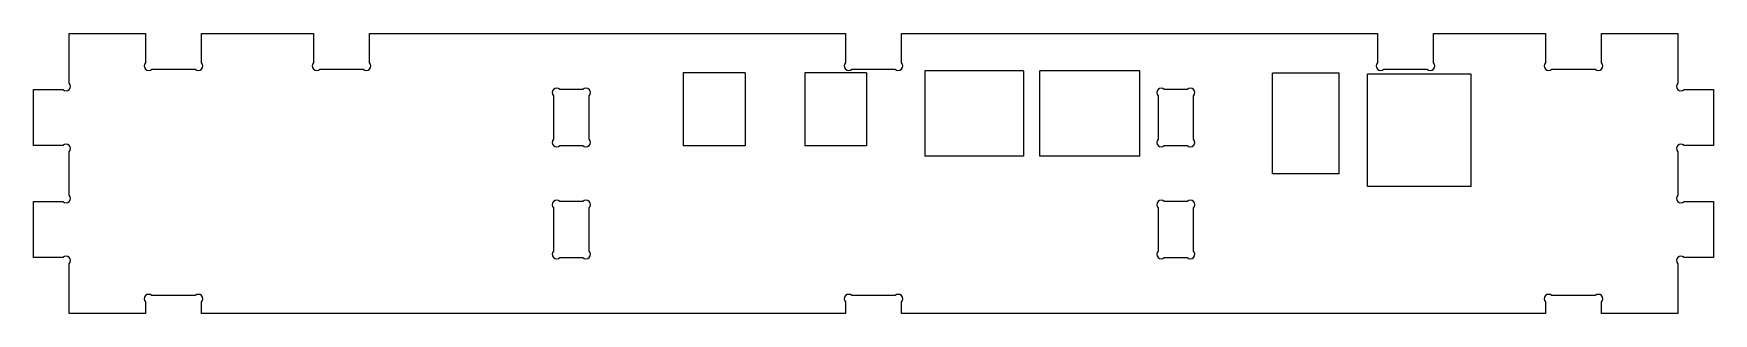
# Model space of a CAD drawing. Header units: inches. Extents: x 12.7 to 24.5, y 0.4 to 2.3.
import ezdxf

# ---------------------------------------------------------------- set-up
doc = ezdxf.new("R2010")
doc.units = ezdxf.units.IN
doc.header["$MEASUREMENT"] = 0

msp = doc.modelspace()

# ---------------------------------------------------------------- linework, layer by layer
at = {"color": 7, "linetype": 'Continuous', "lineweight": 25}
for p, q in [((12.939, 2.344), (13.476, 2.344)), ((12.939, 1.994), (12.939, 2.344)), ((13.476, 2.344), (13.476, 2.138)), ((13.87, 2.344), (14.657, 2.344)), ((13.87, 2.138), (13.87, 2.344)), ((14.657, 2.344), (14.657, 2.138)), ((15.051, 2.344), (18.398, 2.344)), ((15.051, 2.138), (15.051, 2.344)), ((18.398, 2.344), (18.398, 2.138)), ((18.791, 2.344), (22.138, 2.344)), ((18.791, 2.138), (18.791, 2.344)), ((22.138, 2.344), (22.138, 2.138)), ((22.531, 2.344), (23.319, 2.344)), ((22.531, 2.138), (22.531, 2.344)), ((23.319, 2.344), (23.319, 2.138)), ((23.713, 2.344), (24.25, 2.344)), ((23.713, 2.138), (23.713, 2.344)), ((24.25, 2.344), (24.25, 1.994)), ((13.521, 2.094), (13.826, 2.094)), ((14.702, 2.094), (15.007, 2.094)), ((17.257, 2.068), (17.257, 1.554)), ((17.691, 2.068), (17.257, 2.068)), ((17.691, 2.068), (17.691, 1.554)), ((18.111, 2.068), (18.111, 1.554)), ((18.546, 2.068), (18.111, 2.068)), ((18.442, 2.094), (18.747, 2.094)), ((18.546, 2.068), (18.546, 1.554)), ((18.956, 2.082), (18.956, 1.482)), ((19.648, 2.082), (18.956, 2.082)), ((19.648, 2.082), (19.648, 1.482)), ((19.764, 1.482), (19.764, 2.082)), ((20.466, 2.082), (19.764, 2.082)), ((20.466, 1.482), (20.466, 2.082)), ((21.399, 1.358), (21.399, 2.065)), ((21.869, 2.065), (21.399, 2.065)), ((21.869, 1.358), (21.869, 2.065)), ((22.069, 1.268), (22.069, 2.058)), ((22.797, 2.058), (22.069, 2.058)), ((22.182, 2.094), (22.487, 2.094)), ((22.797, 1.268), (22.797, 2.058)), ((23.363, 2.094), (23.668, 2.094)), ((12.689, 1.95), (12.895, 1.95)), ((12.689, 1.556), (12.689, 1.95)), ((16.345, 1.906), (16.345, 1.6)), ((16.551, 1.95), (16.389, 1.95)), ((16.595, 1.6), (16.595, 1.906)), ((20.595, 1.906), (20.595, 1.6)), ((20.801, 1.95), (20.639, 1.95)), ((20.845, 1.6), (20.845, 1.906)), ((24.294, 1.95), (24.5, 1.95)), ((24.5, 1.95), (24.5, 1.556)), ((12.895, 1.556), (12.689, 1.556)), ((16.389, 1.556), (16.551, 1.556)), ((17.691, 1.554), (17.257, 1.554)), ((18.546, 1.554), (18.111, 1.554)), ((20.639, 1.556), (20.801, 1.556)), ((24.5, 1.556), (24.294, 1.556)), ((12.939, 1.207), (12.939, 1.512)), ((19.648, 1.482), (18.956, 1.482)), ((20.466, 1.482), (19.764, 1.482)), ((24.25, 1.512), (24.25, 1.207)), ((21.869, 1.358), (21.399, 1.358)), ((22.797, 1.268), (22.069, 1.268)), ((12.689, 1.162), (12.895, 1.162)), ((12.689, 0.769), (12.689, 1.162)), ((16.345, 1.118), (16.345, 0.813)), ((16.551, 1.162), (16.389, 1.162)), ((16.595, 0.813), (16.595, 1.118)), ((20.595, 1.118), (20.595, 0.813)), ((20.801, 1.162), (20.639, 1.162)), ((20.845, 0.813), (20.845, 1.118)), ((24.294, 1.162), (24.5, 1.162)), ((24.5, 1.162), (24.5, 0.769)), ((12.895, 0.769), (12.689, 0.769)), ((12.939, 0.375), (12.939, 0.725)), ((16.389, 0.769), (16.551, 0.769)), ((20.639, 0.769), (20.801, 0.769)), ((24.25, 0.725), (24.25, 0.375)), ((24.5, 0.769), (24.294, 0.769)), ((13.826, 0.5), (13.521, 0.5)), ((18.747, 0.5), (18.442, 0.5)), ((23.668, 0.5), (23.363, 0.5)), ((13.476, 0.375), (12.939, 0.375)), ((13.476, 0.456), (13.476, 0.375)), ((13.87, 0.375), (13.87, 0.456)), ((18.398, 0.375), (13.87, 0.375)), ((18.398, 0.456), (18.398, 0.375)), ((18.791, 0.375), (18.791, 0.456)), ((23.319, 0.375), (18.791, 0.375)), ((23.319, 0.456), (23.319, 0.375)), ((23.713, 0.375), (23.713, 0.456)), ((24.25, 0.375), (23.713, 0.375))]:
    msp.add_line(p, q, dxfattribs=at)
for centre, radius, start, end in [((13.498, 2.116), 0.0313, 135, 315), ((13.848, 2.116), 0.0313, 225, 45), ((14.68, 2.116), 0.0313, 135, 315), ((15.029, 2.116), 0.0313, 225, 45), ((18.42, 2.116), 0.0312, 135, 315), ((18.769, 2.116), 0.0313, 225, 45), ((22.16, 2.116), 0.0312, 135, 315), ((22.509, 2.116), 0.0313, 225, 45), ((23.341, 2.116), 0.0312, 135, 315), ((23.691, 2.116), 0.0313, 225, 45), ((12.917, 1.972), 0.0313, 225, 45), ((16.367, 1.928), 0.0313, 45, 225), ((16.573, 1.928), 0.0313, 315, 135), ((20.617, 1.928), 0.0313, 45, 225), ((20.823, 1.928), 0.0313, 315, 135), ((24.272, 1.972), 0.0313, 135, 315), ((12.917, 1.534), 0.0312, 315, 135), ((16.367, 1.578), 0.0313, 135, 315), ((16.573, 1.578), 0.0312, 225, 45), ((20.617, 1.578), 0.0312, 135, 315), ((20.823, 1.578), 0.0312, 225, 45), ((24.272, 1.534), 0.0313, 45, 225), ((12.917, 1.184), 0.0313, 225, 45), ((24.272, 1.184), 0.0313, 135, 315), ((16.367, 1.14), 0.0312, 45, 225), ((16.573, 1.14), 0.0313, 315, 135), ((20.617, 1.14), 0.0312, 45, 225), ((20.823, 1.14), 0.0313, 315, 135), ((12.917, 0.747), 0.0312, 315, 135), ((16.367, 0.791), 0.0312, 135, 315), ((16.573, 0.791), 0.0313, 225, 45), ((20.617, 0.791), 0.0313, 135, 315), ((20.823, 0.791), 0.0313, 225, 45), ((24.272, 0.747), 0.0313, 45, 225), ((13.498, 0.478), 0.0312, 45, 225), ((13.848, 0.478), 0.0312, 315, 135), ((18.42, 0.478), 0.0312, 45, 225), ((18.769, 0.478), 0.0312, 315, 135), ((23.341, 0.478), 0.0312, 45, 225), ((23.691, 0.478), 0.0312, 315, 135)]:
    msp.add_arc(centre, radius, start, end, dxfattribs=at)

doc.saveas('drawing.dxf')
